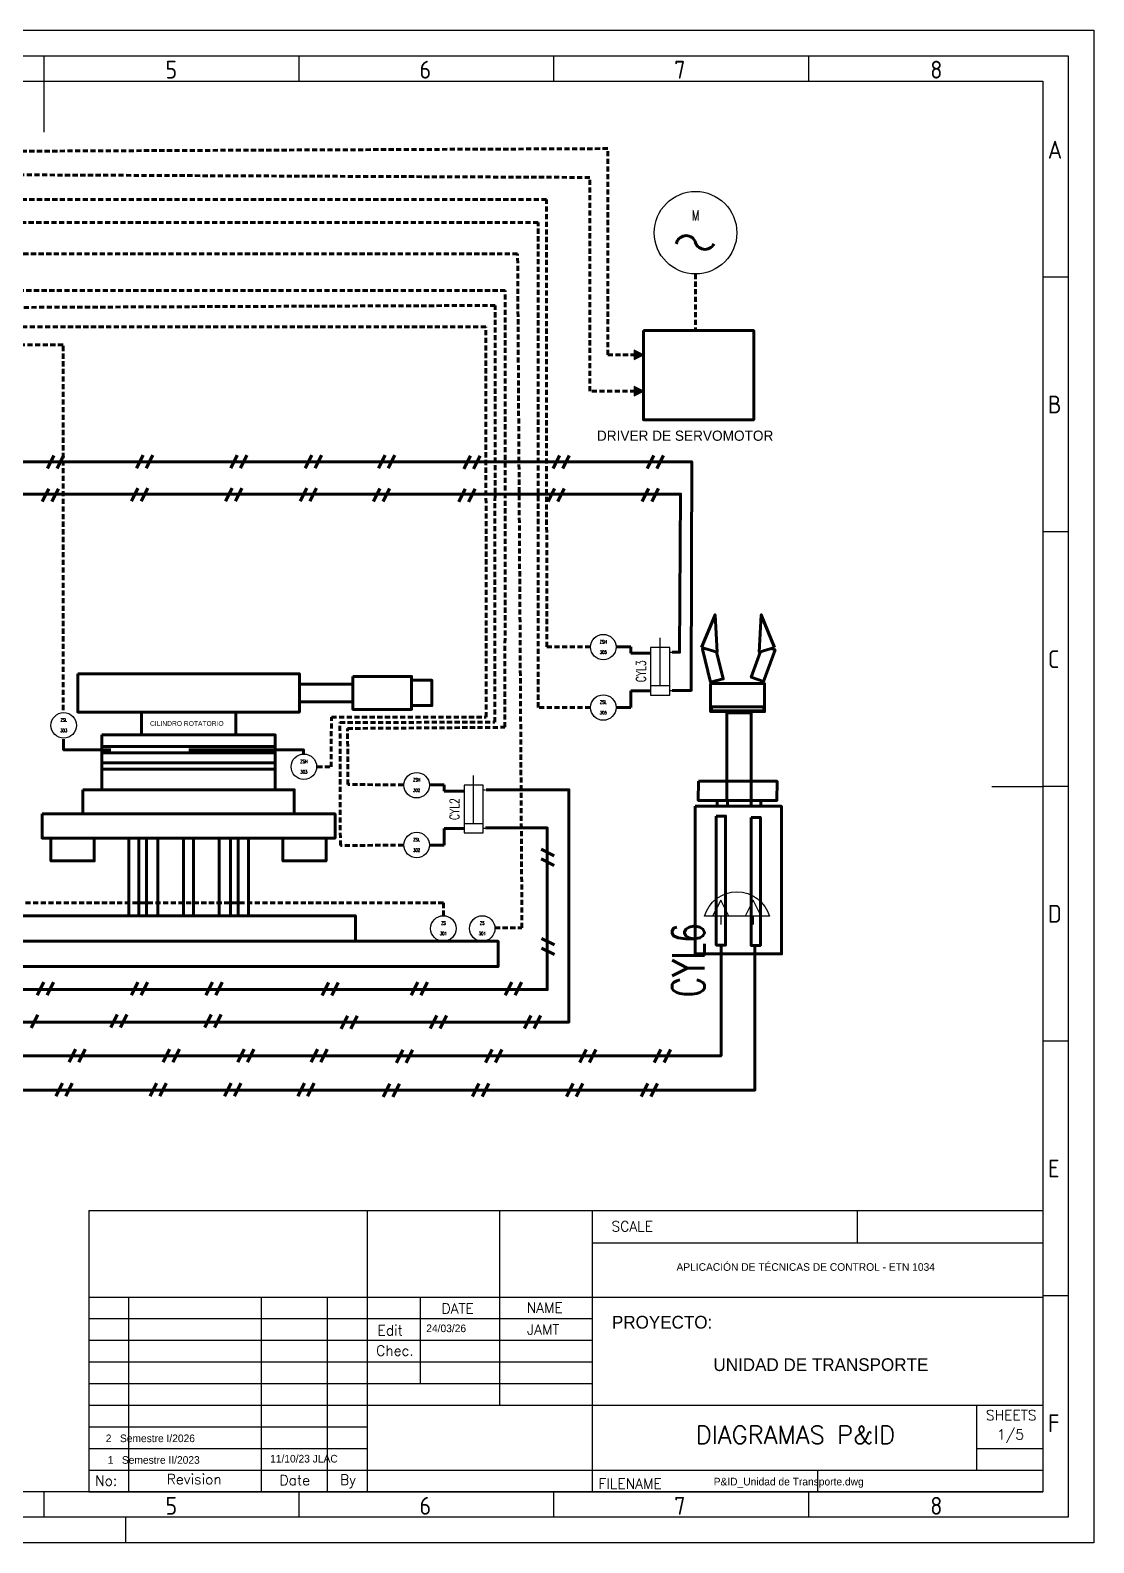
# Model space of a CAD drawing. Header units: inches. Extents: x 22 to 904, y 28 to 325.
# Drawn here: x 233 to 441.7, y 28 to 325 of the extents above; entities that cross this region are included whole.
import ezdxf
from ezdxf.enums import TextEntityAlignment as Align

# ---------------------------------------------------------------- set-up
doc = ezdxf.new("R2010")
doc.units = ezdxf.units.IN
doc.header["$MEASUREMENT"] = 0
doc.linetypes.add('TRAZOSX2', pattern=[1.5, 1, -0.5])
for name, color, linetype in [('025', 5, 'Continuous'), ('035', 5, 'Continuous'), ('07', 7, 'Continuous'), ('SYMS', 7, 'Continuous'), ('TAGS', 51, 'Continuous')]:
    doc.layers.add(name, color=color, linetype=linetype)
doc.layers.add('GRN_0.5mm^2', color=3, linetype='TRAZOSX2', lineweight=30)
doc.styles.add('ISO Proportional', font='isocp.shx')
doc.styles.add('WD', font='romans.shx')

# ---------------------------------------------------------------- blocks, each defined once
blk = doc.blocks.new('VAT1_ROTARY_ACTUATOR')
for p, q in [((-0.0313, -0.0625), (-0.0313, 0.1875)), ((-0.0938, 0.125), (-0.0313, 0.1562)), ((-0.0313, 0.0938), (-0.0938, 0.125)), ((-0.0313, 0.125), (0, 0.125)), ((-0.0313, -0.0313), (-0.0938, 0)), ((-0.0938, 0), (-0.0313, 0.0312)), ((-0.0313, 0), (0, 0))]:
    blk.add_line(p, q)
blk.add_arc((0.004, 0.0625), 0.1299, 105.74773, 254.25225)
at = {"style": 'WD', "width": 0.7}
for tag, p in [('INST', (-0.1875, 0.5)), ('LOC', (-0.1875, 0.3438)), ('TAG1', (-0.1875, 0.1875)), ('DESC1', (-0.1875, -0.1875)), ('DESC2', (-0.1875, -0.3438)), ('DESC3', (-0.1875, -0.5)), ('WDTAGALT', (-0.1875, -0.6562))]:
    blk.add_attdef(tag, text='', height=0.125, dxfattribs=at).set_placement(p, align=Align.RIGHT)
at = {"style": 'WD'}
for tag, p, height, flags in [('WDBLKNAM', (-0.0635, 0.375), 0.01, 9), ('FAMILY', (-0.0625, 0.3438), 0.005, 9), ('X1TERM02', (0, 0.125), 0.005, 1), ('WDTYPE', (0.0625, 0.0625), 0.01, 1), ('X1TERM01', (0, 0), 0.005, 1)]:
    blk.add_attdef(tag, p, '', height=height, dxfattribs=dict(at, flags=flags))
at = {"linetype": 'Continuous', "style": 'WD', "flags": 9}
for tag, p in [('CAT', (-0.0625, 0.3125)), ('ASSYCODE', (-0.0625, 0.25)), ('MFG', (-0.0625, 0.2812))]:
    blk.add_attdef(tag, p, '', height=0.005, dxfattribs=at)
at = {"style": 'WD', "width": 0.7}
for tag, p, height in [('TERM02', (0.0312, 0.1562), 0.0625), ('TERM01', (0.0312, -0.0938), 0.0625), ('RATING1', (-0.0313, -0.2812), 0.125)]:
    blk.add_attdef(tag, p, '', height=height, dxfattribs=at)
at = {"style": 'WD'}
blk.add_attdef('XREF', text='', height=0.0625, dxfattribs=at).set_placement((-0.2188, 0.0312), align=Align.RIGHT)
blk = doc.blocks.new('HIN1_FIELD_MOUNT')
at = {"ltscale": 3.2258}
blk.add_circle((0, 0), 0.5, dxfattribs=at)
at = {"style": 'WD', "width": 0.7}
for tag, height, p in [('INST', 0.125, (-0.454, 0.471)), ('LOC', 0.125, (-0.454, 0.309)), ('TERM01', 0.0625, (-0.524, 0.018))]:
    blk.add_attdef(tag, text='', height=height, dxfattribs=at).set_placement(p, align=Align.RIGHT)
for tag, p, height in [('TERM04', (0.021, 0.531), 0.0625), ('X2TERM04', (0, 0.5), 0.005), ('X4TERM01', (-0.5, 0), 0.005), ('X1TERM03', (0.5, 0), 0.005), ('TERM03', (0.522, 0.018), 0.0625), ('RATING1', (0.513, -0.159), 0.125), ('DESC1', (0.513, -0.318), 0.125), ('X8TERM02', (0, -0.5), 0.005), ('TERM02', (0.023, -0.581), 0.0625), ('DESC2', (0.513, -0.508), 0.125), ('DESC3', (0.513, -0.688), 0.125), ('WDTAGALT', (0.513, -0.863), 0.125)]:
    blk.add_attdef(tag, p, '', height=height, dxfattribs=at)
blk.add_attdef('XREF', text='', height=0.0625, rotation=0.0625, dxfattribs=at).set_placement((0.546, 0.412), align=Align.TOP_CENTER)
for tag, p in [('TAG1_PART1', (0, 0.147)), ('TAG1_PART2', (0, -0.26))]:
    blk.add_attdef(tag, text='', height=0.125, dxfattribs=at).set_placement(p, align=Align.CENTER)
at = {"style": 'WD', "width": 0.7, "flags": 1}
for tag, p in [('WDTYPE', (-0.535, -0.17)), ('CAT', (-0.546, -0.253)), ('MFG', (-0.544, -0.28)), ('FAMILY', (-0.537, -0.223)), ('ASSYCODE', (-0.525, -0.306))]:
    blk.add_attdef(tag, text='', height=0.01, dxfattribs=at).set_placement(p, align=Align.CENTER)
blk = doc.blocks.new('HFA1_FLOW_ARROW_DWN_P')
blk.add_hatch(color=256).paths.add_polyline_path([(0.0625, 0.125), (-0.0625, 0.125), (0, 0)])
blk.add_lwpolyline([(-0.0625, 0.125), (0, 0), (0.0625, 0.125)], close=True)
at = {"style": 'WD', "flags": 1}
for tag, p in [('X2TERM01', (0, 0.125)), ('X8TERM01', (0, 0))]:
    blk.add_attdef(tag, p, '', height=0.0075, dxfattribs=at)
blk = doc.blocks.new('IEC_border_a3')
at = {"layer": '035'}
for p, q in [((214, 292), (214, 287)), ((264, 292), (264, 287)), ((314, 292), (314, 287)), ((364, 292), (364, 287)), ((414.97, 248.54), (409.98, 248.54)), ((414.98, 198.5), (410, 198.5)), ((414.98, 148.5), (410, 148.5)), ((414.98, 98.5), (410, 98.5)), ((415, 48.46), (410.02, 48.46)), ((214, 10), (214, 5)), ((264, 10), (264, 5)), ((314, 10), (314, 5)), ((364, 10), (364, 5)), ((230, 5), (230, 0))]:
    blk.add_line(p, q, dxfattribs=at)
for points in [[(0, 297), (420, 297), (420, 0), (0, 0)], [(18, 287), (410, 287), (410, 10), (18, 10)]]:
    blk.add_lwpolyline(points, close=True, dxfattribs=at)
at = {"layer": '07'}
for p, q in [((214, 287), (214, 277)), ((400, 148.5), (410, 148.5))]:
    blk.add_line(p, q, dxfattribs=at)
blk.add_lwpolyline([(13, 292), (415, 292), (415, 5), (13, 5)], close=True, dxfattribs=at)
at = {"layer": '035', "style": 'ISO Proportional'}
for s, p in [('5', (237.84, 287.5)), ('6', (287.69, 287.5)), ('7', (337.67, 287.5)), ('8', (387.92, 287.5)), ('A', (410.98, 271.79)), ('B', (411, 221.75)), ('C', (411, 171.75)), ('D', (411, 121.75)), ('E', (411.02, 71.72)), ('F', (411.02, 21.72)), ('5', (237.84, 5.5)), ('6', (287.69, 5.5)), ('7', (337.67, 5.5)), ('8', (387.92, 5.5))]:
    blk.add_text(s, height=3.5, dxfattribs=at).set_placement(p)
blk = doc.blocks.new('IEC_tblock_a3')
at = {"layer": '035'}
for p, q in [((-106.6, 55.25), (-106.6, 17)), ((-36.4, 55.25), (-36.4, 48.88)), ((-88.4, 48.88), (0, 48.88)), ((-179.4, 38.25), (-179.4, 0)), ((-153.4, 38.25), (-153.4, 0)), ((-140.4, 38.25), (-140.4, 0)), ((-122.2, 38.25), (-122.2, 21.25)), ((-187.2, 34), (-88.4, 34)), ((-187.2, 29.75), (-88.4, 29.75)), ((-187.2, 25.5), (-88.4, 25.5)), ((-187.2, 21.25), (-88.4, 21.25)), ((-187.2, 17), (-132.6, 17)), ((-187.2, 12.75), (-132.6, 12.75)), ((-187.2, 8.5), (-132.6, 8.5)), ((-13, 8.5), (0, 8.5)), ((-187.2, 4.25), (0, 4.25)), ((-44.2, 4.25), (-44.2, 0))]:
    blk.add_line(p, q, dxfattribs=at)
at = {"layer": '07'}
for p, q in [((-187.2, 55.25), (-187.2, 0)), ((-187.2, 55.25), (0, 55.25)), ((-132.6, 55.25), (-132.6, 0)), ((-88.4, 55.25), (-88.4, 0)), ((0, 55.25), (0, 0)), ((-187.2, 38.25), (0, 38.25)), ((-132.6, 17), (0, 17)), ((-13, 17), (-13, 4.25)), ((-187.2, 0), (0, 0))]:
    blk.add_line(p, q, dxfattribs=at)
at = {"style": 'WD'}
for tag, p in [('SCALE', (-69.88, 51.07)), ('SH', (-8.74, 10.06)), ('FILENAME', (-68.15, 0.8))]:
    blk.add_attdef(tag, p, '', height=2, dxfattribs=at)
for tag, height, p in [('EDDATE', 2, (-114.97, 30.8)), ('EDBY', 2, (-98.02, 30.86)), ('PROJDESC', 5, (-45.9, 29.2)), ('CKDATE', 2, (-114.85, 26.58)), ('CKBY', 2, (-97.88, 26.3)), ('DWGDESC', 5, (-44.85, 19.72)), ('DWGNO', 3.5, (-48.54, 9.46))]:
    blk.add_attdef(tag, text='', height=height, dxfattribs=at).set_placement(p, align=Align.CENTER)
at = {"style": 'WD', "flags": 1}
blk.add_attdef('WD_TB', (-120.95, 11.91), '', height=2, dxfattribs=at)
at = {"layer": '025', "style": 'WD'}
for s, p in [('SCALE', (-80.57, 51.13)), ('NAME', (-97.74, 35.14)), ('No:', (-183.81, 1.19)), ('Revision', (-166.53, 1.47)), ('Date', (-146.79, 1.28)), ('By', (-136.33, 1.37))]:
    blk.add_text(s, height=2, dxfattribs=at).set_placement(p, align=Align.CENTER)
for s, p in [('DATE', (-118, 35)), ('Edit', (-130.55, 30.72)), ('Chec.', (-130.82, 26.72)), ('SHEETS', (-11.17, 14.05)), ('FILENAME', (-87.18, 0.61))]:
    blk.add_text(s, height=2, dxfattribs=at).set_placement(p)
blk = doc.blocks.new('VCY1_CYL_RETRACT')
for p, q in [((0.563, 0.281), (-0.063, 0.281)), ((-0.063, 0.281), (-0.063, 0.031)), ((0.062, 0.281), (0.062, 0.031)), ((0.563, 0.031), (0.563, 0.281)), ((-0.063, 0.031), (0.563, 0.031)), ((0, 0.031), (0, 0)), ((0.062, 0.156), (0.688, 0.156)), ((0.5, 0.031), (0.5, 0))]:
    blk.add_line(p, q)
at = {"style": 'WD', "width": 0.7}
for tag, p in [('INST', (0.25, 0.656)), ('LOC', (0.25, 0.5)), ('TAG1', (0.25, 0.344))]:
    blk.add_attdef(tag, text='', height=0.125, dxfattribs=at).set_placement(p, align=Align.CENTER)
for tag, p in [('DESC1', (-0.125, 0.156)), ('DESC2', (-0.125, 0)), ('WDTAGALT', (-0.125, -0.312)), ('DESC3', (-0.125, -0.156))]:
    blk.add_attdef(tag, text='', height=0.125, dxfattribs=at).set_placement(p, align=Align.RIGHT)
at = {"style": 'WD'}
for tag, p, height, flags in [('WDBLKNAM', (0.343, 0.281), 0.01, 9), ('FAMILY', (0.35, 0.268), 0.01, 9), ('X8TERM01', (0, 0), 0.005, 1), ('WDTYPE', (0.062, 0.062), 0.01, 1), ('X8TERM02', (0.5, 0), 0.005, 1)]:
    blk.add_attdef(tag, p, '', height=height, dxfattribs=dict(at, flags=flags))
at = {"linetype": 'Continuous', "style": 'WD', "flags": 9}
for tag, p in [('MFG', (0.373, 0.205)), ('CAT', (0.375, 0.224)), ('ASSYCODE', (0.375, 0.188))]:
    blk.add_attdef(tag, text='', height=0.01, dxfattribs=at).set_placement(p, align=Align.CENTER)
at = {"style": 'WD'}
blk.add_attdef('XREF', (0.656, 0.219), '', height=0.0625, dxfattribs=at)
at = {"style": 'WD', "width": 0.7}
for tag, p, height in [('RATING1', (0.688, 0), 0.125), ('TERM01', (0.031, -0.094), 0.0625), ('TERM02', (0.531, -0.094), 0.0625)]:
    blk.add_attdef(tag, p, '', height=height, dxfattribs=at)

msp = doc.modelspace()

# ---------------------------------------------------------------- linework, layer by layer
at = {"lineweight": 90}
for p, q in [((348.08, 203.88), (350.9, 203.88)), ((350.9, 203.88), (350.9, 202.63)), ((350.9, 202.63), (354.7, 202.63)), ((350.9, 194.44), (350.9, 195.27)), ((350.9, 195.27), (354.7, 195.27)), ((350.9, 192.02), (350.9, 194.44)), ((348.08, 192.02), (350.9, 192.02)), ((311.41, 176.81), (314.24, 176.81)), ((314.24, 176.81), (314.24, 175.55)), ((314.24, 175.55), (318.04, 175.55)), ((314.24, 167.37), (314.24, 168.2)), ((314.24, 168.2), (318.04, 168.2)), ((314.24, 164.95), (314.24, 167.37)), ((311.41, 164.95), (314.24, 164.95))]:
    msp.add_line(p, q, dxfattribs=at)
for points in [[(353.37, 266.01), (375.02, 266.01), (375.02, 248.5), (353.37, 248.5)], [(242.36, 198.6), (285.86, 198.6), (285.86, 191.1), (242.36, 191.1)], [(285.86, 196.6), (296.36, 196.6), (296.36, 193.1), (285.86, 193.1)], [(296.36, 198.1), (307.86, 198.1), (307.86, 191.6), (296.36, 191.6)], [(307.86, 197.35), (311.86, 197.35), (311.86, 192.35), (307.86, 192.35)], [(366.54, 196.68), (377.13, 196.68), (377.13, 191.18), (366.54, 191.18)], [(254.86, 191.1), (273.36, 191.1), (273.36, 186.6), (254.86, 186.6)], [(366.7, 192.14), (376.97, 192.14), (376.97, 191.34), (366.7, 191.34)], [(369.73, 190.94), (374.5, 190.94), (374.5, 173.73), (369.72, 173.73)], [(247.11, 186.6), (281.11, 186.6), (281.11, 175.85), (247.11, 175.85)], [(247.11, 184.35), (281.11, 184.35), (281.11, 183.1), (247.11, 183.1)], [(247.11, 181.1), (281.11, 181.1), (281.11, 179.85), (247.11, 179.85)], [(243.36, 175.85), (284.86, 175.85), (284.86, 171.1), (243.36, 171.1)], [(364.16, 177.49), (379.6, 177.49), (379.58, 173.73), (364.14, 173.73)], [(363.51, 172.6), (380.46, 172.6), (380.47, 143.59), (363.52, 143.59)], [(367.86, 173.73), (369.86, 173.73), (369.86, 172.6), (367.86, 172.6)], [(374.53, 173.73), (376.44, 173.73), (376.44, 172.6), (374.53, 172.6)], [(235.36, 171.1), (292.86, 171.1), (292.86, 166.35), (235.36, 166.35)], [(367.66, 170.65), (369.49, 170.65), (369.49, 145.34), (367.66, 145.34)], [(374.5, 170.41), (376.33, 170.41), (376.33, 145.26), (374.5, 145.26)], [(237.11, 166.35), (245.61, 166.35), (245.61, 161.85), (237.11, 161.85)], [(252.36, 166.35), (275.86, 166.35), (275.86, 151.1), (252.36, 151.1)], [(254.36, 166.35), (255.86, 166.35), (255.86, 151.1), (254.36, 151.1)], [(258.11, 166.35), (263.11, 166.35), (263.11, 151.1), (258.11, 151.1)], [(265.11, 166.35), (270.11, 166.35), (270.11, 151.1), (265.11, 151.1)], [(272.36, 166.35), (273.86, 166.35), (273.86, 151.1), (272.36, 151.1)], [(282.61, 166.35), (291.11, 166.35), (291.11, 161.85), (282.61, 161.85)], [(229.86, 151.1), (296.86, 151.1), (296.86, 146.1), (229.86, 146.1)], [(150.36, 146.1), (324.86, 146.1), (324.86, 141.1), (150.36, 141.1)]]:
    msp.add_lwpolyline(points, close=True, dxfattribs=at)
at = {"color": 5, "lineweight": 90}
for points in [[(358.99, 195.35), (362.77, 195.35), (362.8, 220.51), (362.86, 240.23), (161.61, 240.23)], [(156.61, 233.86), (360.65, 233.88), (360.47, 202.85), (358.99, 202.85)], [(141.74, 214.59), (148.33, 214.61), (148.14, 136.6), (334.49, 136.6), (334.49, 168.35), (322.36, 168.35)], [(136.74, 208.21), (141.08, 208.24), (140.89, 130.23), (338.74, 130.23), (338.74, 175.85), (322.49, 175.85)], [(131.74, 201.59), (136.33, 201.61), (136.14, 123.6), (368.61, 123.6), (368.61, 145.35)], [(126.74, 195.21), (132.08, 195.24), (131.89, 116.85), (375.24, 116.85), (375.24, 145.23)]]:
    msp.add_lwpolyline(points, dxfattribs=at)
at = {"lineweight": 90}
for points in [[(364.79, 203.76), (367.42, 210.21), (367.82, 202.88), (364.79, 203.76)], [(379.12, 203.76), (376.49, 210.21), (376.09, 202.88), (379.12, 203.76)], [(365.53, 203.55), (364.98, 203.41), (366.55, 196.99), (369.02, 197.6), (367.73, 202.91)], [(378.43, 203.56), (379.19, 203.28), (376.93, 197.07), (374.54, 197.94), (376.36, 202.96)], [(248.86, 183.7), (239.58, 183.7), (239.58, 185.77)], [(264.15, 183.65), (286.68, 183.65), (286.68, 182.93)]]:
    msp.add_lwpolyline(points, dxfattribs=at)
for centre, start, end in [((361.75, 282.68), 26.7606, 169.8907), ((365.44, 283.91), 190.1093, 333.2394)]:
    msp.add_arc(centre, 1.96, start, end, dxfattribs=at)
at = {"layer": '025', "lineweight": 90}
for p, q in [((236.4, 238.91), (237.67, 241.45)), ((238.31, 238.91), (239.58, 241.45)), ((253.91, 238.99), (255.18, 241.53)), ((255.82, 238.99), (257.09, 241.53)), ((272.38, 238.99), (273.65, 241.53)), ((274.29, 238.99), (275.56, 241.53)), ((287.02, 238.99), (288.29, 241.53)), ((288.93, 238.99), (290.2, 241.53)), ((301.39, 238.97), (302.66, 241.51)), ((303.3, 238.97), (304.57, 241.51)), ((318.14, 238.85), (319.41, 241.4)), ((320.05, 238.85), (321.32, 241.4)), ((335.65, 238.93), (336.92, 241.48)), ((337.56, 238.93), (338.83, 241.48)), ((354.11, 238.93), (355.39, 241.48)), ((356.02, 238.93), (357.3, 241.48)), ((235.4, 232.41), (236.67, 234.95)), ((237.31, 232.41), (238.58, 234.95)), ((252.91, 232.49), (254.18, 235.03)), ((254.82, 232.49), (256.09, 235.03)), ((271.38, 232.49), (272.65, 235.03)), ((273.29, 232.49), (274.56, 235.03)), ((286.02, 232.49), (287.29, 235.03)), ((287.93, 232.49), (289.2, 235.03)), ((300.39, 232.47), (301.66, 235.01)), ((302.3, 232.47), (303.57, 235.01)), ((317.14, 232.35), (318.41, 234.9)), ((319.05, 232.35), (320.32, 234.9)), ((334.65, 232.43), (335.92, 234.98)), ((336.56, 232.43), (337.83, 234.98)), ((353.11, 232.43), (354.39, 234.98)), ((355.02, 232.43), (356.3, 234.98)), ((333.32, 164.16), (335.87, 162.89)), ((333.32, 162.25), (335.87, 160.98)), ((333.4, 146.65), (335.95, 145.38)), ((333.4, 144.74), (335.95, 143.47)), ((234.42, 135.5), (235.7, 138.05)), ((236.33, 135.5), (237.61, 138.05)), ((252.89, 135.5), (254.16, 138.05)), ((254.8, 135.5), (256.07, 138.05)), ((267.53, 135.5), (268.81, 138.05)), ((269.44, 135.5), (270.72, 138.05)), ((290.3, 135.42), (291.57, 137.97)), ((292.21, 135.42), (293.48, 137.97)), ((307.81, 135.5), (309.08, 138.05)), ((309.72, 135.5), (310.99, 138.05)), ((326.27, 135.5), (327.54, 138.05)), ((328.18, 135.5), (329.45, 138.05)), ((233.23, 129.09), (234.5, 131.63)), ((248.83, 129.17), (250.1, 131.71)), ((250.74, 129.17), (252.01, 131.71)), ((267.29, 129.17), (268.57, 131.71)), ((269.21, 129.17), (270.48, 131.71)), ((294.04, 128.91), (295.31, 131.45)), ((295.95, 128.91), (297.22, 131.45)), ((311.55, 128.98), (312.82, 131.53)), ((313.46, 128.98), (314.73, 131.53)), ((330.01, 128.98), (331.28, 131.53)), ((331.92, 128.98), (333.19, 131.53)), ((240.66, 122.36), (241.93, 124.91)), ((242.57, 122.36), (243.84, 124.91)), ((259.13, 122.36), (260.4, 124.91)), ((261.04, 122.36), (262.31, 124.91)), ((273.77, 122.36), (275.04, 124.91)), ((275.68, 122.36), (276.95, 124.91)), ((288.14, 122.34), (289.41, 124.89)), ((290.05, 122.34), (291.32, 124.89)), ((304.89, 122.23), (306.16, 124.77)), ((306.8, 122.23), (308.07, 124.77)), ((322.4, 122.3), (323.67, 124.85)), ((324.31, 122.3), (325.58, 124.85)), ((340.86, 122.3), (342.14, 124.85)), ((342.77, 122.3), (344.05, 124.85)), ((355.51, 122.3), (356.78, 124.85)), ((357.42, 122.3), (358.69, 124.85)), ((238.09, 115.69), (239.36, 118.24)), ((240, 115.69), (241.27, 118.24)), ((256.55, 115.69), (257.82, 118.24)), ((258.46, 115.69), (259.73, 118.24)), ((271.19, 115.69), (272.47, 118.24)), ((273.11, 115.69), (274.38, 118.24)), ((285.56, 115.67), (286.84, 118.21)), ((287.47, 115.67), (288.75, 118.21)), ((302.31, 115.55), (303.59, 118.1)), ((304.22, 115.55), (305.5, 118.1)), ((319.82, 115.63), (321.1, 118.18)), ((321.73, 115.63), (323.01, 118.18)), ((338.29, 115.63), (339.56, 118.18)), ((340.2, 115.63), (341.47, 118.18)), ((352.93, 115.63), (354.21, 118.18)), ((354.84, 115.63), (356.12, 118.18))]:
    msp.add_line(p, q, dxfattribs=at)
at = {"layer": 'GRN_0.5mm^2', "lineweight": 90}
for points in [[(353.36, 261.23), (346.36, 261.23), (346.36, 301.73), (146.74, 300.86), (146.74, 282.6)], [(353.24, 254.1), (342.86, 254.1), (342.86, 296.07), (150.41, 296.95), (150.41, 282.46)], [(314.11, 151.1), (314.11, 153.6), (105.74, 153.6), (105.74, 293.6), (137.86, 293.6), (137.86, 282.48)], [(342.91, 203.88), (334.39, 203.88), (334.36, 291.73), (152.99, 291.73), (152.99, 282.48)], [(342.91, 192.02), (332.72, 192.02), (332.72, 287.23), (156.86, 287.23), (156.86, 282.48)], [(324.24, 148.73), (329.54, 148.73), (328.68, 281.1), (160.61, 281.1)], [(363.6, 277.12), (363.6, 266.01)], [(306.25, 176.81), (295.36, 176.85), (295.32, 187.87), (326.19, 188.1), (326.27, 273.85), (160.49, 273.85)], [(306.25, 164.95), (293.9, 164.9), (293.82, 189.05), (324.2, 189.1), (324.28, 270.94), (160.61, 270.26)], [(289.36, 180.35), (292.08, 180.35), (292.14, 190.1), (322.51, 190.1), (322.45, 266.72), (160.86, 266.73)], [(239.48, 191.48), (239.48, 263.23), (160.61, 263.23)]]:
    msp.add_lwpolyline(points, dxfattribs=at)

# ---------------------------------------------------------------- block references
msp.add_blockref('IEC_border_a3', (21.74, 27.98))
ref = msp.add_blockref('IEC_tblock_a3', (431.74, 37.98))
ref.add_attrib('EDBY', 'JAMT', dxfattribs={"height": 2, "style": 'WD'}).set_placement((333.71, 68.84), align=Align.CENTER)
ref.add_attrib('DWGNO', 'DIAGRAMAS P&ID', dxfattribs={"height": 3.5, "style": 'WD'}).set_placement((383.2, 47.43), align=Align.CENTER)
ref.add_attrib('SH', '1/5', (422.74, 48.23), dxfattribs={"height": 2, "style": 'WD'})
at = {"layer": 'GRN_0.5mm^2', "lineweight": 90, "xscale": 14.35837133093246, "yscale": 14.35837133093246, "zscale": 14.35837133093246, "rotation": 90}
for p in [(353.37, 261.23), (353.37, 254.1)]:
    msp.add_blockref('HFA1_FLOW_ARROW_DWN_P', p, dxfattribs=at)
at = {"layer": 'SYMS', "lineweight": 90}
ref = msp.add_blockref('HIN1_FIELD_MOUNT', (363.6, 285.22), dxfattribs=dict(at, xscale=16.20698828280207, yscale=16.20698828280207, zscale=16.20698828280207))
ref.add_attrib('TAG1_PART1', 'M', dxfattribs={"layer": 'TAGS', "height": 2.03, "style": 'WD', "width": 0.7}).set_placement((363.6, 287.61), align=Align.CENTER)
at = {"layer": 'SYMS'}
ref = msp.add_blockref('HIN1_FIELD_MOUNT', (345.49, 203.85), dxfattribs=dict(at, xscale=5, yscale=5, zscale=5))
ref.add_attrib('TAG1_PART1', 'ZSH', dxfattribs={"layer": 'TAGS', "height": 0.625, "style": 'WD', "width": 0.7}).set_placement((345.49, 204.58), align=Align.CENTER)
ref.add_attrib('TAG1_PART2', '305', dxfattribs={"layer": 'TAGS', "height": 0.625, "style": 'WD', "width": 0.7}).set_placement((345.49, 202.55), align=Align.CENTER)
ref = msp.add_blockref('VCY1_CYL_RETRACT', (358.99, 195.35), dxfattribs=dict(at, xscale=15, yscale=15, zscale=15, rotation=90))
ref.add_attrib('TAG1', 'CYL3', dxfattribs={"layer": 'TAGS', "height": 1.875, "rotation": 90, "style": 'WD', "width": 0.7}).set_placement((353.83, 199.1), align=Align.CENTER)
ref = msp.add_blockref('HIN1_FIELD_MOUNT', (345.49, 191.98), dxfattribs=dict(at, xscale=5, yscale=5, zscale=5))
ref.add_attrib('TAG1_PART1', 'ZSL', dxfattribs={"layer": 'TAGS', "height": 0.625, "style": 'WD', "width": 0.7}).set_placement((345.49, 192.71), align=Align.CENTER)
ref.add_attrib('TAG1_PART2', '305', dxfattribs={"layer": 'TAGS', "height": 0.625, "style": 'WD', "width": 0.7}).set_placement((345.49, 190.67), align=Align.CENTER)
ref = msp.add_blockref('HIN1_FIELD_MOUNT', (239.61, 188.48), dxfattribs=dict(at, xscale=5, yscale=5, zscale=5))
ref.add_attrib('TAG1_PART1', 'ZSL', dxfattribs={"layer": 'TAGS', "height": 0.625, "style": 'WD', "width": 0.7}).set_placement((239.61, 189.21), align=Align.CENTER)
ref.add_attrib('TAG1_PART2', '303', dxfattribs={"layer": 'TAGS', "height": 0.625, "style": 'WD', "width": 0.7}).set_placement((239.61, 187.17), align=Align.CENTER)
ref = msp.add_blockref('HIN1_FIELD_MOUNT', (286.74, 180.35), dxfattribs=dict(at, xscale=5, yscale=5, zscale=5))
ref.add_attrib('TAG1_PART1', 'ZSH', dxfattribs={"layer": 'TAGS', "height": 0.625, "style": 'WD', "width": 0.7}).set_placement((286.74, 181.08), align=Align.CENTER)
ref.add_attrib('TAG1_PART2', '303', dxfattribs={"layer": 'TAGS', "height": 0.625, "style": 'WD', "width": 0.7}).set_placement((286.74, 179.05), align=Align.CENTER)
ref = msp.add_blockref('HIN1_FIELD_MOUNT', (308.86, 176.73), dxfattribs=dict(at, xscale=5, yscale=5, zscale=5))
ref.add_attrib('TAG1_PART1', 'ZSH', dxfattribs={"layer": 'TAGS', "height": 0.625, "style": 'WD', "width": 0.7}).set_placement((308.86, 177.46), align=Align.CENTER)
ref.add_attrib('TAG1_PART2', '302', dxfattribs={"layer": 'TAGS', "height": 0.625, "style": 'WD', "width": 0.7}).set_placement((308.86, 175.42), align=Align.CENTER)
ref = msp.add_blockref('VCY1_CYL_RETRACT', (322.39, 168.29), dxfattribs=dict(at, xscale=15, yscale=15, zscale=15, rotation=90))
ref.add_attrib('TAG1', 'CYL2', dxfattribs={"layer": 'TAGS', "height": 1.875, "rotation": 90, "style": 'WD', "width": 0.7}).set_placement((317.24, 172.04), align=Align.CENTER)
ref = msp.add_blockref('HIN1_FIELD_MOUNT', (308.86, 164.98), dxfattribs=dict(at, xscale=5, yscale=5, zscale=5))
ref.add_attrib('TAG1_PART1', 'ZSL', dxfattribs={"layer": 'TAGS', "height": 0.625, "style": 'WD', "width": 0.7}).set_placement((308.86, 165.71), align=Align.CENTER)
ref.add_attrib('TAG1_PART2', '302', dxfattribs={"layer": 'TAGS', "height": 0.625, "style": 'WD', "width": 0.7}).set_placement((308.86, 163.67), align=Align.CENTER)
at = {"layer": 'SYMS', "lineweight": 90}
ref = msp.add_blockref('VAT1_ROTARY_ACTUATOR', (374.9, 149.39), dxfattribs=dict(at, xscale=-50.92928480740547, yscale=50.92928480740547, zscale=50.92928480740547, rotation=90))
ref.add_attrib('TAG1', 'CYL6', dxfattribs={"layer": 'TAGS', "color": 6, "height": 6.366, "rotation": 90, "style": 'WD', "width": 0.7}).set_placement((365.35, 149.61), align=Align.RIGHT)
at = {"layer": 'SYMS'}
ref = msp.add_blockref('HIN1_FIELD_MOUNT', (314.11, 148.6), dxfattribs=dict(at, xscale=5, yscale=5, zscale=5))
ref.add_attrib('TAG1_PART1', 'ZS', dxfattribs={"layer": 'TAGS', "height": 0.625, "style": 'WD', "width": 0.7}).set_placement((314.11, 149.33), align=Align.CENTER)
ref.add_attrib('TAG1_PART2', '301', dxfattribs={"layer": 'TAGS', "height": 0.625, "style": 'WD', "width": 0.7}).set_placement((314.11, 147.3), align=Align.CENTER)
ref = msp.add_blockref('HIN1_FIELD_MOUNT', (321.74, 148.6), dxfattribs=dict(at, xscale=5, yscale=5, zscale=5))
ref.add_attrib('TAG1_PART1', 'ZS', dxfattribs={"layer": 'TAGS', "height": 0.625, "style": 'WD', "width": 0.7}).set_placement((321.74, 149.33), align=Align.CENTER)
ref.add_attrib('TAG1_PART2', '301', dxfattribs={"layer": 'TAGS', "height": 0.625, "style": 'WD', "width": 0.7}).set_placement((321.74, 147.3), align=Align.CENTER)

# ---------------------------------------------------------------- texts
at = {"lineweight": 50, "attachment_point": 1}
for s, width, gutter_width, insert, char_height in [('DRIVER DE SERVOMOTOR', 40.8717, 7.11, (344.24, 246.36), 2), ('CILINDRO ROTATORIO', 73.0988, 4.75, (256.55, 189.32), 0.9509), ('APLICACIÓN DE TÉCNICAS DE CONTROL - ETN 1034', 65.3804, 12.5, (359.86, 82.87), 1.5), ('\\pxql;PROYECTO:\\P\\pqc;^JUNIDAD DE TRANSPORTE', 81.9987, 12.5, (347.19, 72.53), 2.5), ('24/03/26', 13.0311, 12.5, (310.76, 70.83), 1.5), ('2   Semestre I/2026', 29.75, 12.5, (247.86, 49.23), 1.5), ('1   Semestre II/2023', 29.75, 12.5, (248.24, 44.98), 1.5), ('11/10/23 JLAC', 19.5, 12.5, (280.11, 45.23), 1.5), ('P&ID_Unidad de Transporte.dwg', 46.375, 12.5, (367.16, 40.73), 1.5)]:
    msp.add_mtext_dynamic_manual_height_columns(s, width=width, gutter_width=gutter_width, heights=[0], dxfattribs=dict(at, insert=insert, char_height=char_height))

doc.saveas('drawing.dxf')
